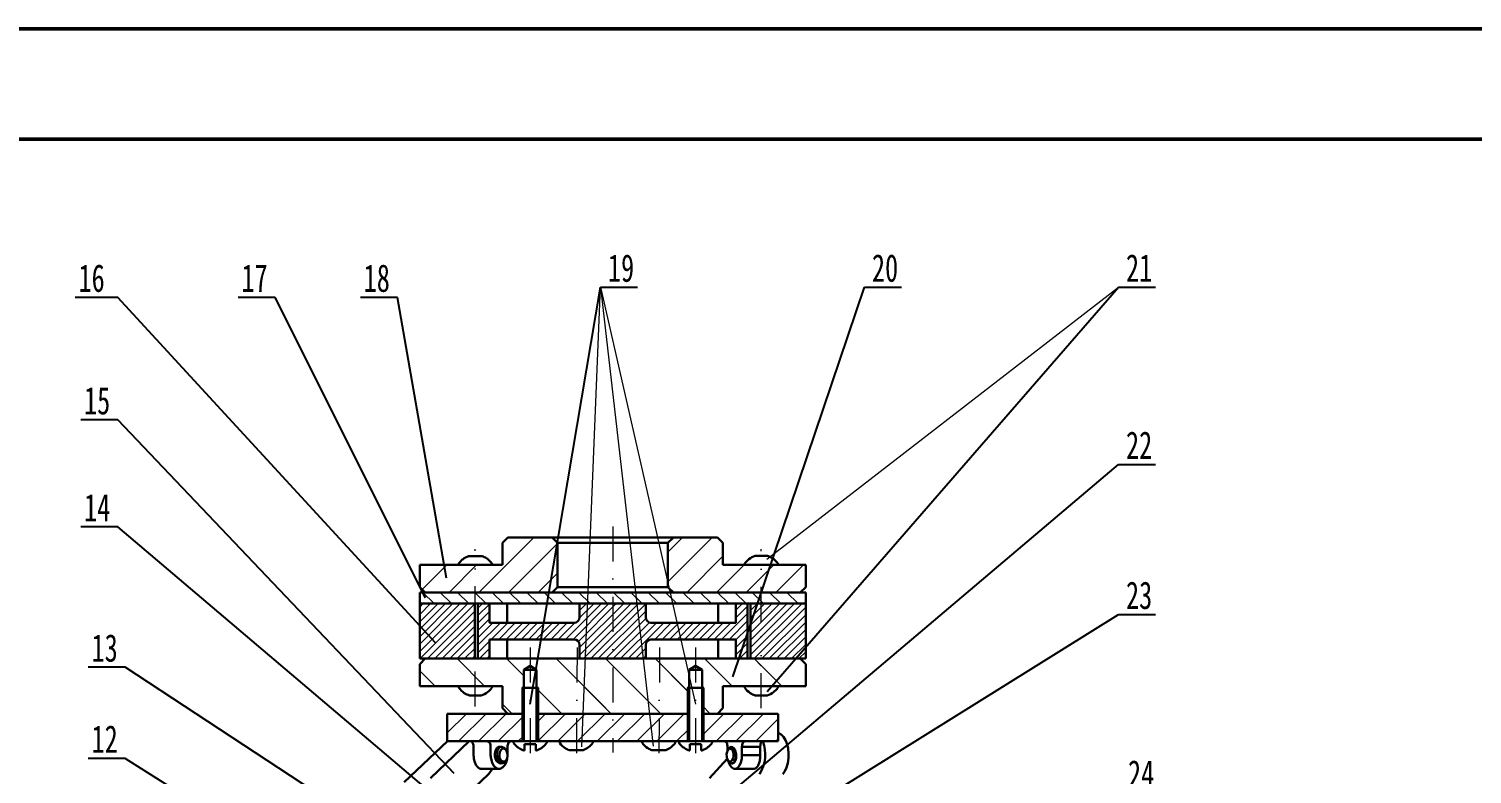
# Model space of a CAD drawing. Header units: millimetres. Extents: x 1441 to 2615, y 44 to 638.
# Drawn here: x 1838.6 to 2100.3, y 503.1 to 638.3 of the extents above; entities that cross this region are included whole.
import ezdxf
from ezdxf import colors
from ezdxf.entities.mleader import LeaderData, LeaderLine
from ezdxf.math import Vec2, Vec3

# ---------------------------------------------------------------- set-up
doc = ezdxf.new("R2010")
doc.units = ezdxf.units.MM
doc.linetypes.add('DASHDOT2', pattern=[12.7, 6.35, -3.175, 0, -3.175])
for name, color, linetype, lineweight in [('总内框线', 7, 'Continuous', 50), ('标注层', 3, 'Continuous', 15), ('粗实线', 7, 'Continuous', 30), ('细实线', 130, 'Continuous', 9)]:
    doc.layers.add(name, color=color, linetype=linetype, lineweight=lineweight)
doc.layers.add('点划线', color=1, linetype='DASHDOT2')
doc.styles.add('SLDTEXTSTYLE5', font='TXT', dxfattribs={"width": 0.7})
pattern_1 = [(45, (-65.2364, 0), (-0.6735192, 0.6735192), [])]
pattern_2 = [(135, (-65.2364, 0), (-4.490128, -4.490128), [])]
pattern_3 = [(45, (-65.2364, 0), (-1.7960512, 1.7960512), [])]

msp = doc.modelspace()

# ---------------------------------------------------------------- hatches: boundary and pattern name
at = {"layer": '细实线', "lineweight": 15}
h = msp.add_hatch(dxfattribs=at)
h.set_pattern_fill('ANSI31', color=256, scale=1.2)
h.set_pattern_definition([(45, (-65.2364, 0), (-2.694077, 2.694077), [])])
h.paths.add_polyline_path([(1934.48, 545.016), (1933.48, 546.016), (1930.248, 546.016), (1928.78, 546.016), (1925.48, 546.016), (1924.48, 545.016), (1924.48, 541.016), (1919.571, 541.016), (1919.571, 536.016), (1928.78, 536.016), (1933.48, 536.016), (1934.48, 537.016)])
h.paths.add_polyline_path([(1971.413, 541.016), (1964.48, 541.016), (1964.48, 545.016), (1963.48, 546.016), (1960.18, 546.016), (1958.712, 546.016), (1955.48, 546.016), (1954.48, 545.016), (1954.48, 537.016), (1955.48, 536.016), (1958.712, 536.016), (1971.413, 536.016)])
h.paths.add_polyline_path([(1979.48, 541.016), (1971.413, 541.016), (1971.413, 536.016), (1978.48, 536.016), (1979.48, 537.016)])
h.paths.add_polyline_path([(1919.571, 541.016), (1909.48, 541.016), (1909.48, 537.016), (1910.48, 536.016), (1919.571, 536.016)])
h.paths.add_polyline_path([(1934.481, 336.516), (1933.481, 337.516), (1915.971, 337.516), (1915.971, 332.516), (1917.271, 332.516), (1924.481, 332.516), (1924.481, 328.516), (1925.481, 327.516), (1933.481, 327.516), (1934.481, 328.516)])
h.paths.add_polyline_path([(1912.971, 337.516), (1910.481, 337.516), (1909.481, 336.516), (1909.481, 332.516), (1912.971, 332.516)])
h.paths.add_polyline_path([(1913.294, 337.516), (1912.971, 337.516), (1912.971, 332.516), (1913.294, 332.516)])
h.paths.add_polyline_path([(1915.971, 337.516), (1915.648, 337.516), (1915.648, 334.126), (1915.648, 332.516), (1915.971, 332.516)])
h.paths.add_polyline_path([(1972.981, 337.516), (1955.481, 337.516), (1954.481, 336.516), (1954.481, 328.516), (1955.481, 327.516), (1963.481, 327.516), (1964.481, 328.516), (1964.481, 332.516), (1972.981, 332.516)])
h.paths.add_polyline_path([(1979.481, 336.516), (1978.481, 337.516), (1975.981, 337.516), (1975.981, 332.516), (1977.281, 332.516), (1979.481, 332.516)])
h.paths.add_polyline_path([(1975.981, 337.516), (1975.658, 337.516), (1975.658, 334.126), (1975.658, 332.516), (1975.981, 332.516)])
h.paths.add_polyline_path([(1973.303, 337.516), (1972.981, 337.516), (1972.981, 332.516), (1973.303, 332.516)])
h = msp.add_hatch(dxfattribs=at)
h.set_pattern_fill('ANSI31', color=256, scale=0.7, angle=90)
h.set_pattern_definition([(135, (-65.2364, 0), (-1.5715448, -1.5715448), [])])
h.paths.add_polyline_path([(1919.571, 536.016), (1910.48, 536.016), (1909.48, 536.016), (1909.48, 534.016), (1919.48, 534.016), (1919.571, 534.016)])
h.paths.add_polyline_path([(1944.48, 536.016), (1919.571, 536.016), (1919.571, 534.016), (1944.48, 534.016)])
h.paths.add_polyline_path([(1971.413, 536.016), (1960.18, 536.016), (1944.48, 536.016), (1944.48, 534.016), (1950.48, 534.016), (1971.413, 534.016)])
h.paths.add_polyline_path([(1979.48, 536.016), (1971.413, 536.016), (1971.413, 534.016), (1979.48, 534.016)])
h = msp.add_hatch(dxfattribs=at)
h.set_pattern_fill('ANSI31', color=256, scale=0.3)
h.set_pattern_definition(pattern_1)
h.paths.add_polyline_path([(1919.48, 534.016), (1909.48, 534.016), (1909.48, 524.016), (1919.48, 524.016)])
h.paths.add_polyline_path([(1969.48, 524.016), (1978.48, 524.016), (1979.48, 524.016), (1979.48, 534.016), (1969.48, 534.016)])
h = msp.add_hatch(dxfattribs=at)
h.set_pattern_fill('ANSI31', color=256, scale=0.3)
h.set_pattern_definition(pattern_1)
h.paths.add_polyline_path([(1944.48, 534.016), (1938.48, 534.016), (1938.48, 531.516, -0.4142136), (1937.48, 530.516), (1922.147, 530.516), (1922.147, 534.016), (1920.049, 534.016), (1920.049, 530.516), (1920.046, 524.016), (1922.15, 524.016), (1922.15, 527.516), (1936.48, 527.516), (1937.48, 527.516, -0.4142136), (1938.48, 526.516), (1938.48, 524.016), (1944.48, 524.016)])
h.paths.add_polyline_path([(1968.911, 530.516), (1968.911, 534.016), (1966.813, 534.016), (1966.813, 530.516), (1951.48, 530.516, -0.4142136), (1950.48, 531.516), (1950.48, 534.016), (1944.48, 534.016), (1944.48, 524.016), (1950.48, 524.016), (1950.48, 526.516, -0.4142136), (1951.48, 527.516), (1966.81, 527.516), (1966.81, 524.016), (1968.914, 524.016), (1968.914, 530.516)])
h = msp.add_hatch(dxfattribs=at)
h.set_pattern_fill('ANSI31', color=256, scale=2, angle=90)
h.set_pattern_definition(pattern_2)
h.paths.add_polyline_path([(1944.48, 524.016), (1938.48, 524.016), (1938.022, 524.016), (1937.952, 515.016), (1944.48, 515.016)])
h.paths.add_polyline_path([(1952.982, 524.016), (1950.48, 524.016), (1944.48, 524.016), (1944.48, 515.016), (1952.915, 515.016)])
h.paths.add_polyline_path([(1958.335, 522.016), (1959.512, 522.696), (1959.512, 524.016), (1958.712, 524.016), (1955.48, 524.016), (1952.982, 524.016), (1952.915, 515.016), (1958.012, 515.016), (1958.012, 518.716), (1958.335, 518.716), (1958.335, 519.771)])
h.paths.add_polyline_path([(1971.413, 524.016), (1960.18, 524.016), (1959.512, 524.016), (1959.512, 522.696), (1960.689, 522.016), (1960.689, 519.016), (1960.689, 518.716), (1961.012, 518.716), (1961.012, 515.016), (1964.48, 515.016), (1964.48, 519.016), (1971.413, 519.016)])
h.paths.add_polyline_path([(1979.48, 523.016), (1978.48, 524.016), (1971.413, 524.016), (1971.413, 519.016), (1979.48, 519.016)])
h.paths.add_polyline_path([(1938.022, 524.016), (1933.48, 524.016), (1930.248, 524.016), (1929.514, 524.016), (1929.514, 522.696), (1930.692, 522.016), (1930.692, 519.016), (1930.692, 518.716), (1931.014, 518.716), (1931.014, 515.016), (1937.952, 515.016)])
h.paths.add_polyline_path([(1928.337, 522.016), (1929.514, 522.696), (1929.514, 524.016), (1928.78, 524.016), (1919.57, 524.016), (1919.57, 519.016), (1924.48, 519.016), (1924.48, 515.016), (1928.014, 515.016), (1928.014, 518.716), (1928.337, 518.716)])
h.paths.add_polyline_path([(1919.57, 524.016), (1910.48, 524.016), (1909.48, 523.016), (1909.48, 519.016), (1919.57, 519.016)])
h = msp.add_hatch(dxfattribs=at)
h.set_pattern_fill('ANSI31', color=256, scale=2, angle=90)
h.set_pattern_definition(pattern_2)
h.paths.add_polyline_path([(1938.022, 524.016), (1933.48, 524.016), (1930.248, 524.016), (1929.514, 524.016), (1929.514, 522.696), (1930.692, 522.016), (1930.692, 519.016), (1930.692, 518.716), (1931.014, 518.716), (1931.014, 514.016), (1937.944, 514.016)])
h.paths.add_polyline_path([(1944.48, 524.016), (1938.48, 524.016), (1938.022, 524.016), (1937.944, 514.016), (1944.48, 514.016)])
h.paths.add_polyline_path([(1928.014, 518.716), (1928.337, 518.716), (1928.337, 519.771), (1928.337, 522.016), (1929.514, 522.696), (1929.514, 524.016), (1928.78, 524.016), (1919.57, 524.016), (1919.57, 519.016), (1924.48, 519.016), (1924.48, 515.016), (1925.48, 514.016), (1928.014, 514.016)])
h.paths.add_polyline_path([(1952.982, 524.016), (1950.48, 524.016), (1944.48, 524.016), (1944.48, 514.016), (1952.907, 514.016)])
h.paths.add_polyline_path([(1958.012, 518.716), (1958.335, 518.716), (1958.335, 519.771), (1958.335, 522.016), (1959.512, 522.696), (1959.512, 524.016), (1958.712, 524.016), (1955.48, 524.016), (1952.982, 524.016), (1952.907, 514.016), (1958.012, 514.016)])
h.paths.add_polyline_path([(1964.48, 519.016), (1971.413, 519.016), (1971.413, 524.016), (1960.18, 524.016), (1959.512, 524.016), (1959.512, 522.696), (1960.689, 522.016), (1960.689, 519.016), (1960.689, 518.716), (1961.012, 518.716), (1961.012, 514.016), (1963.48, 514.016), (1964.48, 515.016)])
h.paths.add_polyline_path([(1961.012, 518.716), (1960.689, 518.716), (1960.689, 510.626), (1960.689, 509.016), (1961.012, 509.016)])
h.paths.add_polyline_path([(1958.335, 518.716), (1958.012, 518.716), (1958.012, 514.016), (1958.012, 509.016), (1958.335, 509.016)])
h = msp.add_hatch(dxfattribs=at)
h.set_pattern_fill('ANSI31', color=256, scale=2, angle=90)
h.set_pattern_definition(pattern_2)
h.paths.add_polyline_path([(1928.337, 518.716), (1928.014, 518.716), (1928.014, 514.016), (1928.337, 514.016)])
h.paths.add_polyline_path([(1931.014, 518.716), (1930.692, 518.716), (1930.692, 514.016), (1931.014, 514.016)])
h = msp.add_hatch(dxfattribs=at)
h.set_pattern_fill('ANSI31', color=256, scale=2, angle=90)
h.set_pattern_definition(pattern_2)
h.paths.add_polyline_path([(1958.335, 518.716), (1958.012, 518.716), (1958.012, 514.016), (1958.335, 514.016)])
h = msp.add_hatch(dxfattribs=at)
h.set_pattern_fill('ANSI31', color=256, scale=0.8)
h.set_pattern_definition(pattern_3)
h.paths.add_polyline_path([(1928.014, 514.016), (1914.48, 514.016), (1914.48, 509.016), (1928.014, 509.016)])
h.paths.add_polyline_path([(1937.944, 514.016), (1931.014, 514.016), (1931.014, 509.016), (1937.906, 509.016)])
h.paths.add_polyline_path([(1928.337, 514.016), (1928.014, 514.016), (1928.014, 509.016), (1928.337, 509.016)])
h.paths.add_polyline_path([(1931.014, 514.016), (1930.692, 514.016), (1930.692, 510.626), (1930.692, 509.016), (1931.014, 509.016)])
h.paths.add_polyline_path([(1944.48, 514.016), (1937.944, 514.016), (1937.906, 509.016), (1944.48, 509.016)])
h.paths.add_polyline_path([(1952.907, 514.016), (1944.48, 514.016), (1944.48, 509.016), (1952.87, 509.016)])
h.paths.add_polyline_path([(1958.012, 514.016), (1952.907, 514.016), (1952.87, 509.016), (1958.012, 509.016)])
h.paths.add_polyline_path([(1974.48, 514.016), (1961.012, 514.016), (1961.012, 509.016), (1962.312, 509.016), (1974.48, 509.016)])
h.paths.add_polyline_path([(1958.335, 514.016), (1958.012, 514.016), (1958.012, 509.016), (1958.335, 509.016)])
h = msp.add_hatch(dxfattribs=at)
h.set_pattern_fill('ANSI31', color=256, scale=0.8)
h.set_pattern_definition(pattern_3)
h.paths.add_polyline_path([(1961.012, 514.016), (1960.689, 514.016), (1960.689, 510.626), (1960.689, 509.016), (1961.012, 509.016)])

# ---------------------------------------------------------------- linework, layer by layer
at = {"color": 7, "linetype": 'Continuous', "lineweight": 30}
for p, q in [((1924.48, 545.016), (1925.48, 546.016)), ((1924.48, 545.016), (1924.48, 541.016)), ((1928.78, 546.016), (1925.48, 546.016)), ((1930.248, 546.016), (1928.78, 546.016)), ((1933.48, 546.016), (1930.248, 546.016)), ((1933.48, 546.016), (1934.48, 545.016)), ((1933.48, 546.016), (1955.48, 546.016)), ((1954.48, 545.016), (1934.48, 545.016)), ((1934.48, 537.016), (1934.48, 545.016)), ((1954.48, 545.016), (1955.48, 546.016)), ((1954.48, 545.016), (1954.48, 537.016)), ((1958.712, 546.016), (1955.48, 546.016)), ((1960.18, 546.016), (1958.712, 546.016)), ((1963.48, 546.016), (1960.18, 546.016)), ((1963.48, 546.016), (1964.48, 545.016)), ((1964.48, 541.016), (1964.48, 545.016)), ((1909.48, 541.016), (1909.48, 537.016)), ((1924.48, 541.016), (1909.48, 541.016)), ((1916.57, 541.316), (1916.57, 541.216)), ((1922.57, 541.216), (1922.57, 541.316)), ((1979.48, 541.016), (1964.48, 541.016)), ((1968.413, 541.316), (1968.413, 541.216)), ((1974.413, 541.216), (1974.413, 541.316)), ((1979.48, 537.016), (1979.48, 541.016)), ((1910.48, 536.016), (1909.48, 537.016)), ((1934.48, 537.016), (1933.48, 536.016)), ((1934.48, 537.016), (1954.48, 537.016)), ((1955.48, 536.016), (1954.48, 537.016)), ((1979.48, 537.016), (1978.48, 536.016)), ((1909.48, 536.016), (1909.48, 534.016)), ((1979.48, 536.016), (1909.48, 536.016)), ((1979.48, 534.016), (1909.48, 534.016)), ((1909.48, 534.016), (1909.48, 524.016)), ((1919.48, 534.016), (1909.48, 534.016)), ((1928.78, 536.016), (1910.48, 536.016)), ((1919.48, 534.016), (1919.48, 524.016)), ((1920.049, 530.516), (1920.049, 534.016)), ((1922.147, 530.516), (1922.147, 534.016)), ((1925.334, 534.016), (1925.334, 530.516)), ((1933.48, 536.016), (1930.248, 536.016)), ((1938.48, 534.016), (1938.48, 531.516)), ((1950.48, 534.016), (1938.48, 534.016)), ((1950.48, 531.516), (1950.48, 534.016)), ((1958.712, 536.016), (1955.48, 536.016)), ((1978.48, 536.016), (1960.18, 536.016)), ((1963.626, 534.016), (1963.626, 530.516)), ((1966.813, 530.516), (1966.813, 534.016)), ((1968.911, 530.516), (1968.911, 534.016)), ((1969.48, 524.016), (1969.48, 534.016)), ((1979.48, 534.016), (1969.48, 534.016)), ((1979.48, 534.016), (1979.48, 536.016)), ((1979.48, 524.016), (1979.48, 534.016)), ((1920.046, 524.016), (1920.046, 530.516)), ((1922.147, 530.516), (1937.624, 530.516)), ((1928.404, 530.516), (1928.393, 530.516)), ((1931.925, 530.516), (1928.404, 530.516)), ((1931.925, 530.516), (1937.48, 530.516)), ((1966.813, 530.516), (1951.336, 530.516)), ((1968.914, 530.516), (1968.911, 530.516)), ((1968.914, 524.016), (1968.914, 530.516)), ((1936.48, 527.516), (1922.15, 527.516)), ((1922.15, 527.516), (1922.15, 524.016)), ((1925.344, 527.516), (1925.344, 524.016)), ((1928.393, 527.516), (1928.39, 527.516)), ((1931.925, 527.516), (1928.393, 527.516)), ((1936.48, 527.516), (1931.925, 527.516)), ((1938.48, 526.516), (1938.48, 524.016)), ((1950.48, 524.016), (1950.48, 526.516)), ((1951.336, 527.516), (1966.81, 527.516)), ((1963.616, 527.516), (1963.616, 524.016)), ((1966.81, 527.516), (1966.81, 524.016)), ((1919.48, 524.016), (1909.48, 524.016)), ((1909.48, 523.016), (1910.48, 524.016)), ((1910.48, 524.016), (1928.78, 524.016)), ((1928.78, 524.016), (1930.248, 524.016)), ((1930.248, 524.016), (1933.48, 524.016)), ((1933.48, 524.016), (1938.48, 524.016)), ((1950.48, 524.016), (1938.48, 524.016)), ((1950.48, 524.016), (1955.48, 524.016)), ((1955.48, 524.016), (1958.712, 524.016)), ((1958.712, 524.016), (1960.18, 524.016)), ((1960.18, 524.016), (1978.48, 524.016)), ((1979.48, 524.016), (1969.48, 524.016)), ((1978.48, 524.016), (1979.48, 523.016)), ((1909.48, 523.016), (1909.48, 519.016)), ((1979.48, 519.016), (1979.48, 523.016)), ((1909.48, 519.016), (1924.48, 519.016)), ((1916.57, 518.816), (1916.57, 518.716)), ((1922.57, 518.716), (1922.57, 518.816)), ((1924.48, 519.016), (1924.48, 515.016)), ((1964.48, 515.016), (1964.48, 519.016)), ((1964.48, 519.016), (1979.48, 519.016)), ((1968.413, 518.816), (1968.413, 518.716)), ((1974.413, 518.716), (1974.413, 518.816)), ((1920.735, 517.37), (1920.815, 517.392)), ((1914.48, 509.016), (1914.48, 514.016)), ((1914.48, 514.016), (1928.337, 514.016)), ((1925.48, 514.016), (1924.48, 515.016)), ((1925.48, 514.016), (1928.014, 514.016)), ((1930.692, 514.016), (1958.335, 514.016)), ((1931.014, 514.016), (1933.48, 514.016)), ((1955.48, 514.016), (1958.012, 514.016)), ((1960.689, 514.016), (1974.48, 514.016)), ((1961.012, 514.016), (1963.48, 514.016)), ((1964.48, 515.016), (1963.48, 514.016)), ((1974.48, 514.016), (1974.48, 509.016)), ((1914.514, 509.016), (1906.692, 501.575)), ((1911.43, 502.312), (1918.476, 509.016)), ((1928.78, 509.016), (1914.48, 509.016)), ((1919.265, 508.016), (1919.265, 506.516)), ((1919.265, 508.016), (1919.265, 506.516)), ((1922.352, 508.016), (1922.352, 506.516)), ((1925.402, 506.434), (1925.402, 508.016)), ((1926.514, 508.716), (1926.514, 508.816)), ((1926.854, 509.016), (1926.903, 509.016)), ((1926.903, 509.016), (1928.573, 509.016)), ((1928.498, 508.516), (1930.531, 508.516)), ((1928.498, 508.516), (1928.498, 507.389)), ((1958.712, 509.016), (1930.248, 509.016)), ((1930.531, 507.389), (1930.531, 508.516)), ((1930.622, 509.016), (1932.125, 509.016)), ((1932.514, 508.816), (1932.514, 508.716)), ((1934.873, 508.816), (1934.873, 508.716)), ((1940.873, 508.716), (1940.873, 508.816)), ((1949.839, 508.816), (1949.839, 508.716)), ((1955.839, 508.716), (1955.839, 508.816)), ((1956.512, 508.716), (1956.512, 508.816)), ((1956.835, 509.016), (1958.844, 509.016)), ((1958.495, 508.516), (1960.528, 508.516)), ((1958.495, 508.516), (1958.495, 507.389)), ((1974.48, 509.016), (1960.18, 509.016)), ((1960.233, 509.016), (1962.057, 509.016)), ((1960.528, 507.389), (1960.528, 508.516)), ((1962.512, 508.816), (1962.512, 508.716)), ((1965.306, 508.016), (1965.307, 507.305)), ((1971.245, 508.016), (1967.928, 508.016)), ((1967.928, 506.516), (1967.928, 508.016)), ((1971.245, 506.516), (1971.245, 508.016)), ((1971.245, 506.516), (1971.245, 508.016)), ((1924.134, 505.702), (1924.16, 505.667)), ((1924.866, 505.366), (1924.899, 505.375)), ((1962.043, 502.312), (1965.241, 505.851)), ((1965.504, 507.645), (1965.39, 507.48)), ((1965.642, 507.686), (1965.613, 507.681)), ((1966.257, 507.264), (1966.236, 507.301)), ((1971.245, 506.516), (1967.928, 506.516)), ((1976.39, 506.516), (1976.346, 506.924)), ((1921.934, 503.056), (1913.879, 495.393)), ((1920.74, 504.016), (1923.877, 504.016)), ((1966.142, 505.016), (1966.195, 505.016)), ((1966.617, 504.016), (1970.021, 504.016))]:
    msp.add_line(p, q, dxfattribs=at)
at = {"color": 7, "linetype": 'Continuous', "lineweight": 30, "flags": 128}
for points in [[(1975.332, 503.056), (1975.709, 503.59), (1976.015, 504.27), (1976.233, 505.063), (1976.354, 505.928), (1976.37, 506.824), (1976.282, 507.703), (1976.093, 508.523), (1975.813, 509.243), (1975.457, 509.826), (1975.041, 510.243), (1974.587, 510.472), (1974.48, 510.497)], [(1921.742, 509.016), (1921.861, 508.997), (1921.976, 508.94), (1922.081, 508.847), (1922.174, 508.723), (1922.249, 508.571), (1922.306, 508.399), (1922.34, 508.211), (1922.352, 508.016)], [(1925.402, 508.016), (1925.414, 508.211), (1925.448, 508.399), (1925.505, 508.571), (1925.581, 508.723), (1925.673, 508.847), (1925.779, 508.94), (1925.893, 508.997), (1926.012, 509.016)], [(1964.782, 509.016), (1964.884, 508.997), (1964.982, 508.94), (1965.073, 508.847), (1965.152, 508.723), (1965.218, 508.571), (1965.266, 508.399), (1965.296, 508.211), (1965.306, 508.016)], [(1967.928, 508.016), (1967.939, 508.211), (1967.968, 508.399), (1968.017, 508.571), (1968.082, 508.723), (1968.162, 508.847), (1968.252, 508.94), (1968.351, 508.997), (1968.453, 509.016)], [(1922.352, 506.516), (1922.414, 505.812), (1922.594, 505.164), (1922.878, 504.626), (1923.244, 504.242), (1923.66, 504.041), (1924.094, 504.041), (1924.511, 504.242), (1924.876, 504.626), (1925.16, 505.164), (1925.34, 505.812), (1925.402, 506.434)], [(1924.134, 505.702), (1923.984, 506.104), (1923.94, 506.57), (1924.01, 507.028), (1924.181, 507.407), (1924.428, 507.648), (1924.713, 507.714), (1924.992, 507.595), (1925.221, 507.309), (1925.365, 506.901), (1925.402, 506.434), (1925.326, 505.979), (1925.149, 505.607), (1924.899, 505.375)], [(1966.257, 507.264), (1966.37, 506.844), (1966.389, 506.374), (1966.313, 505.926), (1966.151, 505.569), (1965.93, 505.358), (1965.683, 505.326), (1965.449, 505.478), (1965.263, 505.79), (1965.155, 506.214), (1965.141, 506.685), (1965.224, 507.13), (1965.39, 507.48), (1965.613, 507.681)], [(1965.406, 505.55), (1965.514, 505.164), (1965.759, 504.626), (1966.073, 504.242), (1966.431, 504.041), (1966.804, 504.041), (1967.162, 504.242), (1967.476, 504.626), (1967.72, 505.164), (1967.875, 505.812), (1967.928, 506.516)], [(1922.614, 504.016), (1922.373, 503.59), (1921.934, 503.056)]]:
    msp.add_lwpolyline(points, dxfattribs=at)
at = {"color": 7, "linetype": 'Continuous', "lineweight": 30}
for centre, radius, start, end in [((1916.77, 541.216), 0.2, 180, 270), ((1922.37, 541.216), 0.2, 270, 0), ((1968.613, 541.216), 0.2, 180, 270), ((1974.213, 541.216), 0.2, 270, 0), ((1916.77, 518.816), 0.2, 90, 180), ((1922.37, 518.816), 0.2, 0, 90), ((1968.613, 518.816), 0.2, 90, 180), ((1974.213, 518.816), 0.2, 0, 90), ((1926.714, 508.816), 0.2, 90, 180), ((1932.314, 508.816), 0.2, 0, 90), ((1935.073, 508.816), 0.2, 90, 180), ((1940.673, 508.816), 0.2, 0, 90), ((1950.039, 508.816), 0.2, 90, 180), ((1955.639, 508.816), 0.2, 0, 90), ((1956.712, 508.816), 0.2, 90, 180), ((1962.312, 508.816), 0.2, 0, 90), ((1964.948, 506.7), 1.845, 4.66659, 35.69817), ((1965.755, 506.611), 6.398, 326.24284, 22.07545), ((1925.107, 506.299), 1.564, 188.19927, 224.70105)]:
    msp.add_arc(centre, radius, start, end, dxfattribs=at)
for points, knots in [([(1918.337, 542.622), (1917.987, 542.469), (1917.298, 542.168), (1916.81, 541.597), (1916.57, 541.316)], [0, 0, 0, 0, 0.5082176, 1, 1, 1, 1]), ([(1922.57, 541.316), (1922.262, 541.666), (1921.763, 542.234), (1921.07, 542.52), (1920.805, 542.629)], [0, 0, 0, 0, 0.6176056, 1, 1, 1, 1]), ([(1970.332, 542.703), (1969.928, 542.529), (1969.183, 542.207), (1968.655, 541.595), (1968.413, 541.316)], [0, 0, 0, 0, 0.543658, 1, 1, 1, 1]), ([(1974.413, 541.316), (1974.103, 541.664), (1973.563, 542.27), (1972.814, 542.574), (1972.494, 542.703)], [0, 0, 0, 0, 0.573588, 1, 1, 1, 1]), ([(1972.642, 542.64), (1972.622, 542.653), (1972.593, 542.673), (1972.563, 542.677), (1972.554, 542.679)], [0, 0, 0, 0, 0.6877876, 1, 1, 1, 1]), ([(1916.57, 518.716), (1916.88, 518.368), (1917.421, 517.761), (1918.17, 517.458), (1918.489, 517.328)], [0, 0, 0, 0, 0.573588, 1, 1, 1, 1]), ([(1920.651, 517.328), (1921.056, 517.503), (1921.801, 517.824), (1922.329, 518.436), (1922.57, 518.716)], [0, 0, 0, 0, 0.543658, 1, 1, 1, 1]), ([(1968.413, 518.716), (1968.723, 518.368), (1969.264, 517.761), (1970.013, 517.458), (1970.332, 517.328)], [0, 0, 0, 0, 0.573588, 1, 1, 1, 1]), ([(1972.494, 517.328), (1972.899, 517.503), (1973.644, 517.824), (1974.172, 518.436), (1974.413, 518.716)], [0, 0, 0, 0, 0.543658, 1, 1, 1, 1]), ([(1919.265, 508.016), (1919.259, 508.128), (1919.247, 508.352), (1919.154, 508.651), (1919.019, 508.877), (1918.871, 508.998), (1918.774, 509.011), (1918.735, 509.016)], [0, 0, 0, 0, 0.2135006, 0.426993, 0.64073, 0.8551874, 1, 1, 1, 1]), ([(1924.31, 505.048), (1924.306, 505.046), (1924.197, 504.989), (1924.042, 505.01), (1923.797, 505.084), (1923.56, 505.248), (1923.311, 505.602), (1923.148, 506.06), (1923.086, 506.57), (1923.127, 507.073), (1923.267, 507.513), (1923.489, 507.841), (1923.76, 508.017), (1923.965, 508.028), (1924.069, 507.992), (1924.079, 507.988)], [0.00882477, 0.00882477, 0.00882477, 0.00882477, 0.01269054, 0.10642823, 0.13466694, 0.228347, 0.32203429, 0.41577545, 0.50947448, 0.60316557, 0.69690548, 0.7906127, 0.88430508, 0.97804277, 0.98778504, 0.98778504, 0.98778504, 0.98778504]), ([(1923.559, 506.076), (1923.532, 506.243), (1923.477, 506.575), (1923.525, 507.081), (1923.666, 507.519), (1923.889, 507.845), (1924.161, 508.021), (1924.383, 508.022), (1924.578, 507.955), (1924.666, 507.87), (1924.773, 507.803)], [0, 0, 0, 0, 0.14164674, 0.28330242, 0.42503287, 0.56671168, 0.70836976, 0.85009708, 0.89062467, 1, 1, 1, 1]), ([(1925.221, 507.309), (1925.141, 507.442), (1925.052, 507.627), (1924.9, 507.747), (1924.794, 507.794), (1924.773, 507.803)], [0, 0, 0, 0, 0.3243249, 0.8695683, 1, 1, 1, 1]), ([(1926.514, 508.716), (1926.665, 508.538), (1926.958, 508.193), (1927.574, 507.687), (1928.09, 507.47), (1928.402, 507.339)], [0, 0, 0, 0, 0.2947372, 0.5739364, 1, 1, 1, 1]), ([(1930.627, 507.339), (1930.895, 507.448), (1931.368, 507.641), (1932.003, 508.122), (1932.331, 508.503), (1932.514, 508.716)], [0, 0, 0, 0, 0.3651266, 0.6442999, 1, 1, 1, 1]), ([(1932.125, 509.016), (1932.154, 509.016), (1932.246, 509.016), (1932.318, 509.016), (1932.306, 509.016), (1932.303, 509.016)], [0, 0, 0, 0, 0.2723324, 0.8546144, 1, 1, 1, 1]), ([(1934.873, 508.716), (1935.181, 508.365), (1935.678, 507.8), (1936.367, 507.515), (1936.629, 507.407)], [0, 0, 0, 0, 0.6206431, 1, 1, 1, 1]), ([(1939.128, 507.42), (1939.47, 507.571), (1940.151, 507.869), (1940.634, 508.435), (1940.873, 508.716)], [0, 0, 0, 0, 0.5028663, 1, 1, 1, 1]), ([(1949.839, 508.716), (1950.147, 508.365), (1950.644, 507.8), (1951.333, 507.515), (1951.595, 507.407)], [0, 0, 0, 0, 0.6206431, 1, 1, 1, 1]), ([(1954.094, 507.42), (1954.436, 507.571), (1955.117, 507.869), (1955.599, 508.435), (1955.839, 508.716)], [0, 0, 0, 0, 0.5028663, 1, 1, 1, 1]), ([(1956.512, 508.716), (1956.662, 508.538), (1956.956, 508.193), (1957.572, 507.687), (1958.088, 507.47), (1958.399, 507.339)], [0, 0, 0, 0, 0.2947372, 0.5739364, 1, 1, 1, 1]), ([(1960.624, 507.339), (1960.892, 507.448), (1961.365, 507.641), (1962.001, 508.122), (1962.328, 508.503), (1962.512, 508.716)], [0, 0, 0, 0, 0.3651266, 0.6442999, 1, 1, 1, 1]), ([(1966.446, 507.776), (1966.386, 507.832), (1966.243, 507.961), (1965.992, 508.012), (1965.722, 507.92), (1965.575, 507.735), (1965.504, 507.645)], [0, 0, 0, 0, 0.2018563, 0.4730561, 0.7442558, 1, 1, 1, 1]), ([(1965.613, 507.681), (1965.698, 507.721), (1965.852, 507.795), (1966.094, 507.764), (1966.338, 507.63), (1966.582, 507.354), (1966.724, 507.057), (1966.778, 506.88), (1966.787, 506.85)], [0, 0, 0, 0, 0.1841249, 0.3346205, 0.5180863, 0.7369463, 0.9557938, 1, 1, 1, 1]), ([(1966.195, 505.018), (1966.198, 505.017), (1966.28, 504.989), (1966.444, 505.091), (1966.655, 505.329), (1966.811, 505.721), (1966.886, 506.197), (1966.874, 506.712), (1966.774, 507.202), (1966.617, 507.562), (1966.492, 507.719), (1966.446, 507.776)], [0, 0, 0, 0, 0.00386336, 0.13530344, 0.26681909, 0.39827563, 0.52972105, 0.66123494, 0.79270297, 0.9241502, 1, 1, 1, 1]), ([(1971.684, 509.016), (1971.636, 509.005), (1971.54, 508.983), (1971.407, 508.809), (1971.306, 508.554), (1971.253, 508.273), (1971.247, 508.088), (1971.245, 508.016)], [0, 0, 0, 0, 0.2160996, 0.4322355, 0.6474735, 0.8616887, 1, 1, 1, 1]), ([(1920.656, 504.031), (1920.622, 504.031), (1920.408, 504.021), (1920.044, 504.231), (1919.648, 504.716), (1919.376, 505.416), (1919.274, 506.055), (1919.267, 506.425), (1919.265, 506.516)], [0.05694194, 0.05694194, 0.05694194, 0.05694194, 0.11031618, 0.31557656, 0.52109574, 0.72723728, 0.93339742, 1, 1, 1, 1]), ([(1924.899, 505.375), (1924.806, 505.325), (1924.638, 505.235), (1924.366, 505.238), (1924.087, 505.344), (1923.805, 505.594), (1923.636, 505.875), (1923.57, 506.047), (1923.559, 506.076)], [0, 0, 0, 0, 0.1841249, 0.3346205, 0.5180863, 0.7369463, 0.9557938, 1, 1, 1, 1]), ([(1923.995, 505.199), (1924.067, 505.152), (1924.236, 505.042), (1924.529, 505.021), (1924.832, 505.164), (1925.051, 505.377), (1925.13, 505.565), (1925.149, 505.607)], [0, 0, 0, 0, 0.1814534, 0.4252412, 0.6690291, 0.9128167, 1, 1, 1, 1]), ([(1924.16, 505.667), (1924.179, 505.641), (1924.269, 505.518), (1924.462, 505.362), (1924.692, 505.318), (1924.825, 505.354), (1924.866, 505.366)], [0, 0, 0, 0, 0.1001272, 0.4666387, 0.8336439, 1, 1, 1, 1]), ([(1928.498, 507.389), (1928.482, 507.381), (1928.458, 507.368), (1928.426, 507.351), (1928.41, 507.343), (1928.402, 507.339)], [0, 0, 0, 0, 0.49994857, 0.75497358, 1, 1, 1, 1]), ([(1930.627, 507.339), (1930.619, 507.343), (1930.603, 507.351), (1930.571, 507.368), (1930.547, 507.381), (1930.531, 507.389)], [0, 0, 0, 0, 0.2450264, 0.5000514, 1, 1, 1, 1]), ([(1958.495, 507.389), (1958.479, 507.381), (1958.455, 507.368), (1958.423, 507.351), (1958.407, 507.343), (1958.399, 507.339)], [0, 0, 0, 0, 0.49994857, 0.75497358, 1, 1, 1, 1]), ([(1960.624, 507.339), (1960.616, 507.343), (1960.601, 507.351), (1960.569, 507.368), (1960.544, 507.381), (1960.528, 507.389)], [0, 0, 0, 0, 0.2450264, 0.5000514, 1, 1, 1, 1]), ([(1966.236, 507.301), (1966.22, 507.33), (1966.147, 507.463), (1965.989, 507.641), (1965.793, 507.713), (1965.678, 507.693), (1965.642, 507.686)], [0, 0, 0, 0, 0.1001272, 0.4666387, 0.8336439, 1, 1, 1, 1]), ([(1966.787, 506.85), (1966.805, 506.681), (1966.842, 506.345), (1966.787, 505.849), (1966.654, 505.431), (1966.455, 505.136), (1966.22, 504.994), (1966.033, 505.023), (1965.894, 505.099), (1965.841, 505.168), (1965.683, 505.326)], [0, 0, 0, 0, 0.1476685, 0.2953462, 0.443102, 0.5908038, 0.7384841, 0.8862366, 0.9284871, 1, 1, 1, 1]), ([(1971.245, 506.516), (1971.233, 506.235), (1971.208, 505.675), (1971.011, 504.925), (1970.71, 504.364), (1970.354, 504.04), (1970.099, 504.043), (1970.021, 504.016)], [0, 0, 0, 0, 0.2112479, 0.422478, 0.6341697, 0.8461642, 1, 1, 1, 1])]:
    msp.add_open_spline(points, degree=3, knots=knots, dxfattribs=at)
at = {"layer": '总内框线'}
for p, q in [((2282.337, 638.307), (1441.337, 638.307)), ((2262.337, 618.307), (1476.337, 618.307))]:
    msp.add_line(p, q, dxfattribs=at)
at = {"layer": '标注层', "lineweight": 15}
for p, q in [((1938.913, 508.006), (1942.256, 591.411)), ((1942.256, 591.411), (1959.512, 515.766)), ((1942.256, 591.411), (1951.824, 508.108)), ((1972.412, 542.063), (2036.198, 591.411))]:
    msp.add_line(p, q, dxfattribs=at)
at = {"layer": '点划线', "lineweight": 15}
for p, q in [((1944.48, 548.016), (1944.48, 507.016)), ((1929.514, 526.016), (1929.514, 505.516)), ((1938.038, 526.016), (1937.878, 505.516)), ((1952.996, 526.016), (1952.844, 505.516)), ((1959.512, 526.016), (1959.512, 505.516))]:
    msp.add_line(p, q, dxfattribs=at)
at = {"layer": '点划线', "linetype": 'DASHDOT2', "lineweight": 15}
for p, q in [((1919.571, 530.809), (1919.571, 543.886)), ((1971.413, 530.71), (1971.413, 543.886)), ((1919.57, 515.35), (1919.57, 528.653)), ((1971.413, 515.056), (1971.413, 528.068))]:
    msp.add_line(p, q, dxfattribs=at)
at = {"layer": '粗实线', "lineweight": 30}
for p, q in [((1918.337, 542.622), (1920.805, 542.629)), ((1970.332, 542.703), (1972.494, 542.703)), ((1936.48, 527.516), (1937.48, 527.516)), ((1928.337, 522.016), (1929.514, 522.696)), ((1929.514, 522.016), (1928.337, 522.016)), ((1928.337, 522.016), (1928.337, 518.716)), ((1930.692, 522.016), (1929.514, 522.696)), ((1929.514, 522.016), (1930.692, 522.016)), ((1930.692, 519.016), (1930.692, 522.016)), ((1958.335, 522.016), (1959.512, 522.696)), ((1959.512, 522.016), (1958.335, 522.016)), ((1958.335, 522.016), (1958.335, 518.716)), ((1960.689, 522.016), (1959.512, 522.696)), ((1959.512, 522.016), (1960.689, 522.016)), ((1960.689, 519.016), (1960.689, 522.016)), ((1931.014, 518.716), (1928.014, 518.716)), ((1928.337, 509.016), (1928.337, 519.771)), ((1930.692, 510.626), (1930.692, 519.771)), ((1930.692, 519.016), (1930.692, 518.716)), ((1961.012, 518.716), (1958.012, 518.716)), ((1958.335, 509.016), (1958.335, 519.771)), ((1960.689, 510.626), (1960.689, 519.771)), ((1960.689, 519.016), (1960.689, 518.716)), ((1918.489, 517.328), (1920.651, 517.328)), ((1970.332, 517.328), (1972.494, 517.328)), ((1930.692, 510.626), (1930.692, 509.016)), ((1960.689, 510.626), (1960.689, 509.016)), ((1924.079, 507.988), (1924.227, 508.007)), ((1924.227, 508.007), (1924.248, 508.01)), ((1926.714, 509.016), (1932.314, 509.016)), ((1930.248, 509.016), (1928.78, 509.016)), ((1956.712, 509.016), (1962.312, 509.016)), ((1958.844, 509.016), (1960.18, 509.016)), ((1936.629, 507.407), (1939.128, 507.407)), ((1951.595, 507.407), (1954.094, 507.42)), ((1920.74, 504.016), (1920.656, 504.031)), ((1924.094, 504.041), (1923.877, 504.016)), ((1966.617, 504.016), (1966.431, 504.041))]:
    msp.add_line(p, q, dxfattribs=at)
at = {"layer": '粗实线', "lineweight": 15}
for p, q in [((1928.014, 518.716), (1928.014, 509.016)), ((1931.014, 509.095), (1931.014, 518.716)), ((1931.014, 518.716), (1931.014, 509.016)), ((1958.012, 518.716), (1958.012, 509.016)), ((1961.012, 509.095), (1961.012, 518.716)), ((1961.012, 518.716), (1961.012, 509.016))]:
    msp.add_line(p, q, dxfattribs=at)
at = {"layer": '粗实线', "lineweight": 30}
for centre, start, end in [((1937.48, 531.516), 270, 0), ((1951.48, 531.516), 180, 270), ((1937.48, 526.516), 0, 90), ((1951.48, 526.516), 90, 180)]:
    msp.add_arc(centre, 1, start, end, dxfattribs=at)

# ---------------------------------------------------------------- leaders
at = {"layer": '标注层', "lineweight": 15}
ml = msp.add_multileader_mtext('Standard', dxfattribs=at)
ml.set_content('{\\Ftxt|c134;19}', color=256, style='SLDTEXTSTYLE5')
ml.set_leader_properties()
ml.build(insert=Vec2(0, 0))
ml.multileader.update_dxf_attribs({"text_left_attachment_type": 6, "text_right_attachment_type": 6, "dogleg_length": 0.36, "arrow_head_size": 0})
ctx = ml.context
ctx.base_point, ctx.char_height, ctx.arrow_head_size, ctx.landing_gap_size, ctx.plane_origin = Vec3(1942.616, 591.411), 5, 0, 1, Vec3(1929.514, 515.766)
ctx.left_attachment, ctx.right_attachment = 6, 6
notes = []
notes.append((ctx, [(0, (1, 1, 0), (1942.256, 591.411), (1, 0), 0.36, [(0, [(1929.514, 515.766)], 0, [])])]))
ctx.mtext.insert, ctx.mtext.flow_direction = Vec3(1943.616, 597.411), 5
ml = msp.add_multileader_mtext('Standard', dxfattribs=at)
ml.set_content('{\\Ftxt|c134;20}', color=256, style='SLDTEXTSTYLE5')
ml.set_leader_properties()
ml.build(insert=Vec2(0, 0))
ml.multileader.update_dxf_attribs({"text_left_attachment_type": 6, "text_right_attachment_type": 6, "dogleg_length": 0.36, "arrow_head_size": 0})
ctx = ml.context
ctx.base_point, ctx.char_height, ctx.arrow_head_size, ctx.landing_gap_size, ctx.plane_origin = Vec3(1990.487, 591.411), 5, 0, 1, Vec3(1966.28, 520.738)
ctx.left_attachment, ctx.right_attachment = 6, 6
notes.append((ctx, [(0, (1, 1, 0), (1990.127, 591.411), (1, 0), 0.36, [(0, [(1966.28, 520.738)], 0, [])])]))
ctx.mtext.insert, ctx.mtext.flow_direction = Vec3(1991.487, 597.411), 5
ml = msp.add_multileader_mtext('Standard', dxfattribs=at)
ml.set_content('{\\Ftxt|c134;21}', color=256, style='SLDTEXTSTYLE5')
ml.set_leader_properties()
ml.build(insert=Vec2(0, 0))
ml.multileader.update_dxf_attribs({"text_left_attachment_type": 6, "text_right_attachment_type": 6, "dogleg_length": 0.36, "arrow_head_size": 0})
ctx = ml.context
ctx.base_point, ctx.char_height, ctx.arrow_head_size, ctx.landing_gap_size, ctx.plane_origin = Vec3(2036.558, 591.411), 5, 0, 1, Vec3(1972.508, 518.036)
ctx.left_attachment, ctx.right_attachment = 6, 6
notes.append((ctx, [(0, (1, 1, 0), (2036.198, 591.411), (1, 0), 0.36, [(0, [(1972.508, 518.036)], 0, [])])]))
ctx.mtext.insert, ctx.mtext.flow_direction = Vec3(2037.558, 597.411), 5
ml = msp.add_multileader_mtext('Standard', dxfattribs=at)
ml.set_content('{\\Ftxt|c134;16}', color=256, style='SLDTEXTSTYLE5')
ml.set_leader_properties()
ml.build(insert=Vec2(0, 0))
ml.multileader.update_dxf_attribs({"text_left_attachment_type": 6, "text_right_attachment_type": 6, "dogleg_length": 0.36, "arrow_head_size": 0})
ctx = ml.context
ctx.base_point, ctx.char_height, ctx.arrow_head_size, ctx.landing_gap_size, ctx.plane_origin = Vec3(1846.705, 589.578), 5, 0, 1, Vec3(1912.369, 534.748)
ctx.left_attachment, ctx.right_attachment, ctx.text_align_type = 6, 6, 2
notes.append((ctx, [(0, (1, 1, 0), (1854.731, 589.578), (-1, 0), 1.36, [(0, [(1912.369, 526.888)], 0, [])])]))
ctx.mtext.insert, ctx.mtext.alignment, ctx.mtext.flow_direction = Vec3(1852.371, 595.578), 3, 5
ml = msp.add_multileader_mtext('Standard', dxfattribs=at)
ml.set_content('{\\Ftxt|c134;17}', color=256, style='SLDTEXTSTYLE5')
ml.set_leader_properties()
ml.build(insert=Vec2(0, 0))
ml.multileader.update_dxf_attribs({"text_left_attachment_type": 6, "text_right_attachment_type": 6, "dogleg_length": 0.36, "arrow_head_size": 0})
ctx = ml.context
ctx.base_point, ctx.char_height, ctx.arrow_head_size, ctx.landing_gap_size, ctx.plane_origin = Vec3(1876.245, 589.578), 5, 0, 1, Vec3(1910.515, 535.072)
ctx.left_attachment, ctx.right_attachment, ctx.text_align_type = 6, 6, 2
notes.append((ctx, [(0, (1, 1, 0), (1883.271, 589.578), (-1, 0), 0.36, [(0, [(1910.515, 535.072)], 0, [])])]))
ctx.mtext.insert, ctx.mtext.alignment, ctx.mtext.flow_direction = Vec3(1881.911, 595.578), 3, 5
ml = msp.add_multileader_mtext('Standard', dxfattribs=at)
ml.set_content('{\\Ftxt|c134;18}', color=256, style='SLDTEXTSTYLE5')
ml.set_leader_properties()
ml.build(insert=Vec2(0, 0))
ml.multileader.update_dxf_attribs({"text_left_attachment_type": 6, "text_right_attachment_type": 6, "dogleg_length": 0.36, "arrow_head_size": 0})
ctx = ml.context
ctx.base_point, ctx.char_height, ctx.arrow_head_size, ctx.landing_gap_size, ctx.plane_origin = Vec3(1898.412, 589.578), 5, 0, 1, Vec3(1914.33, 538.647)
ctx.left_attachment, ctx.right_attachment, ctx.text_align_type = 6, 6, 2
notes.append((ctx, [(0, (1, 1, 0), (1905.438, 589.578), (-1, 0), 0.36, [(0, [(1914.33, 538.647)], 0, [])])]))
ctx.mtext.insert, ctx.mtext.alignment, ctx.mtext.flow_direction = Vec3(1904.078, 595.578), 3, 5
ml = msp.add_multileader_mtext('Standard', dxfattribs=at)
ml.set_content('{\\Ftxt|c134;15}', color=256, style='SLDTEXTSTYLE5')
ml.set_leader_properties()
ml.build(insert=Vec2(0, 0))
ml.multileader.update_dxf_attribs({"text_left_attachment_type": 6, "text_right_attachment_type": 6, "dogleg_length": 0.36, "arrow_head_size": 0})
ctx = ml.context
ctx.base_point, ctx.char_height, ctx.arrow_head_size, ctx.landing_gap_size, ctx.plane_origin = Vec3(1847.705, 567.345), 5, 0, 1, Vec3(1915.742, 503.196)
ctx.left_attachment, ctx.right_attachment, ctx.text_align_type = 6, 6, 2
notes.append((ctx, [(0, (1, 1, 0), (1854.731, 567.345), (-1, 0), 0.36, [(0, [(1915.742, 503.196)], 0, [])])]))
ctx.mtext.insert, ctx.mtext.alignment, ctx.mtext.flow_direction = Vec3(1853.371, 573.345), 3, 5
ml = msp.add_multileader_mtext('Standard', dxfattribs=at)
ml.set_content('{\\Ftxt|c134;22}', color=256, style='SLDTEXTSTYLE5')
ml.set_leader_properties()
ml.build(insert=Vec2(0, 0))
ml.multileader.update_dxf_attribs({"text_left_attachment_type": 6, "text_right_attachment_type": 6, "dogleg_length": 0.36, "arrow_head_size": 0})
ctx = ml.context
ctx.base_point, ctx.char_height, ctx.arrow_head_size, ctx.landing_gap_size, ctx.plane_origin = Vec3(2036.558, 559.265), 5, 0, 1, Vec3(1952.793, 479.976)
ctx.left_attachment, ctx.right_attachment = 6, 6
notes.append((ctx, [(0, (1, 1, 0), (2036.198, 559.265), (1, 0), 0.36, [(0, [(1946.316, 483.102)], 0, [])])]))
ctx.mtext.insert, ctx.mtext.flow_direction = Vec3(2037.558, 565.265), 5
ml = msp.add_multileader_mtext('Standard', dxfattribs=at)
ml.set_content('{\\Ftxt|c134;14}', color=256, style='SLDTEXTSTYLE5')
ml.set_leader_properties()
ml.build(insert=Vec2(0, 0))
ml.multileader.update_dxf_attribs({"text_left_attachment_type": 6, "text_right_attachment_type": 6, "dogleg_length": 0.36, "arrow_head_size": 0})
ctx = ml.context
ctx.base_point, ctx.char_height, ctx.arrow_head_size, ctx.landing_gap_size, ctx.plane_origin = Vec3(1847.705, 547.926), 5, 0, 1, Vec3(1940.511, 475.174)
ctx.left_attachment, ctx.right_attachment, ctx.text_align_type = 6, 6, 2
notes.append((ctx, [(0, (1, 1, 0), (1854.731, 547.926), (-1, 0), 0.36, [(0, [(1940.511, 475.174)], 0, [])])]))
ctx.mtext.insert, ctx.mtext.alignment, ctx.mtext.flow_direction = Vec3(1853.371, 553.926), 3, 5
ml = msp.add_multileader_mtext('Standard', dxfattribs=at)
ml.set_content('{\\Ftxt|c134;23}', color=256, style='SLDTEXTSTYLE5')
ml.set_leader_properties()
ml.build(insert=Vec2(0, 0))
ml.multileader.update_dxf_attribs({"text_left_attachment_type": 6, "text_right_attachment_type": 6, "dogleg_length": 0.36, "arrow_head_size": 0})
ctx = ml.context
ctx.base_point, ctx.char_height, ctx.arrow_head_size, ctx.landing_gap_size, ctx.plane_origin = Vec3(2036.558, 532.029), 5, 0, 1, Vec3(1953.479, 480.474)
ctx.left_attachment, ctx.right_attachment = 6, 6
notes.append((ctx, [(0, (1, 1, 0), (2036.198, 532.029), (1, 0), 0.36, [(0, [(1953.479, 480.474)], 0, [])])]))
ctx.mtext.insert, ctx.mtext.flow_direction = Vec3(2037.558, 538.029), 5
ml = msp.add_multileader_mtext('Standard', dxfattribs=at)
ml.set_content('{\\Ftxt|c134;13}', color=256, style='SLDTEXTSTYLE5')
ml.set_leader_properties()
ml.build(insert=Vec2(0, 0))
ml.multileader.update_dxf_attribs({"text_left_attachment_type": 6, "text_right_attachment_type": 6, "dogleg_length": 0.36, "arrow_head_size": 0})
ctx = ml.context
ctx.base_point, ctx.char_height, ctx.arrow_head_size, ctx.landing_gap_size, ctx.plane_origin = Vec3(1849.065, 522.464), 5, 0, 1, Vec3(1940.225, 474.474)
ctx.left_attachment, ctx.right_attachment, ctx.text_align_type = 6, 6, 2
notes.append((ctx, [(0, (1, 1, 0), (1856.091, 522.464), (-1, 0), 0.36, [(0, [(1933.038, 471.914)], 0, [])])]))
ctx.mtext.insert, ctx.mtext.alignment, ctx.mtext.flow_direction = Vec3(1854.731, 528.464), 3, 5
ml = msp.add_multileader_mtext('Standard', dxfattribs=at)
ml.set_content('{\\Ftxt|c134;12}', color=256, style='SLDTEXTSTYLE5')
ml.set_leader_properties()
ml.build(insert=Vec2(0, 0))
ml.multileader.update_dxf_attribs({"text_left_attachment_type": 6, "text_right_attachment_type": 6, "dogleg_length": 0.36, "arrow_head_size": 0})
ctx = ml.context
ctx.base_point, ctx.char_height, ctx.arrow_head_size, ctx.landing_gap_size, ctx.plane_origin = Vec3(1849.065, 505.927), 5, 0, 1, Vec3(1922.176, 464.016)
ctx.left_attachment, ctx.right_attachment, ctx.text_align_type = 6, 6, 2
notes.append((ctx, [(0, (1, 1, 0), (1856.091, 505.927), (-1, 0), 0.36, [(0, [(1922.176, 464.016)], 0, [])])]))
ctx.mtext.insert, ctx.mtext.alignment, ctx.mtext.flow_direction = Vec3(1854.731, 511.927), 3, 5
ml = msp.add_multileader_mtext('Standard', dxfattribs=at)
ml.set_content('{\\Ftxt|c134;24}', color=256, style='SLDTEXTSTYLE5')
ml.set_leader_properties()
ml.build(insert=Vec2(0, 0))
ml.multileader.update_dxf_attribs({"text_left_attachment_type": 6, "text_right_attachment_type": 6, "dogleg_length": 0.36, "arrow_head_size": 0})
ctx = ml.context
ctx.base_point, ctx.char_height, ctx.arrow_head_size, ctx.landing_gap_size, ctx.plane_origin = Vec3(2036.918, 499.596), 5, 0, 1, Vec3(1957.483, 474.518)
ctx.left_attachment, ctx.right_attachment = 6, 6
notes.append((ctx, [(0, (1, 1, 0), (2036.558, 499.596), (1, 0), 0.36, [(0, [(1957.483, 474.518)], 0, [])])]))
ctx.mtext.insert, ctx.mtext.flow_direction = Vec3(2037.918, 505.596), 5
for ctx, leaders in notes:
    for number, flags, end, landing, length, lines in leaders:
        leader = LeaderData()
        leader.index, (leader.has_last_leader_line, leader.has_dogleg_vector, leader.attachment_direction) = number, flags
        leader.last_leader_point, leader.dogleg_vector, leader.dogleg_length = Vec3(end), Vec3(landing), length
        for number, points, colour, breaks in lines:
            line = LeaderLine()
            line.index, line.vertices, line.color, line.breaks = number, Vec3.list(points), colors.encode_raw_color(colour), breaks
            leader.lines.append(line)
        ctx.leaders.append(leader)

doc.saveas('drawing.dxf')
